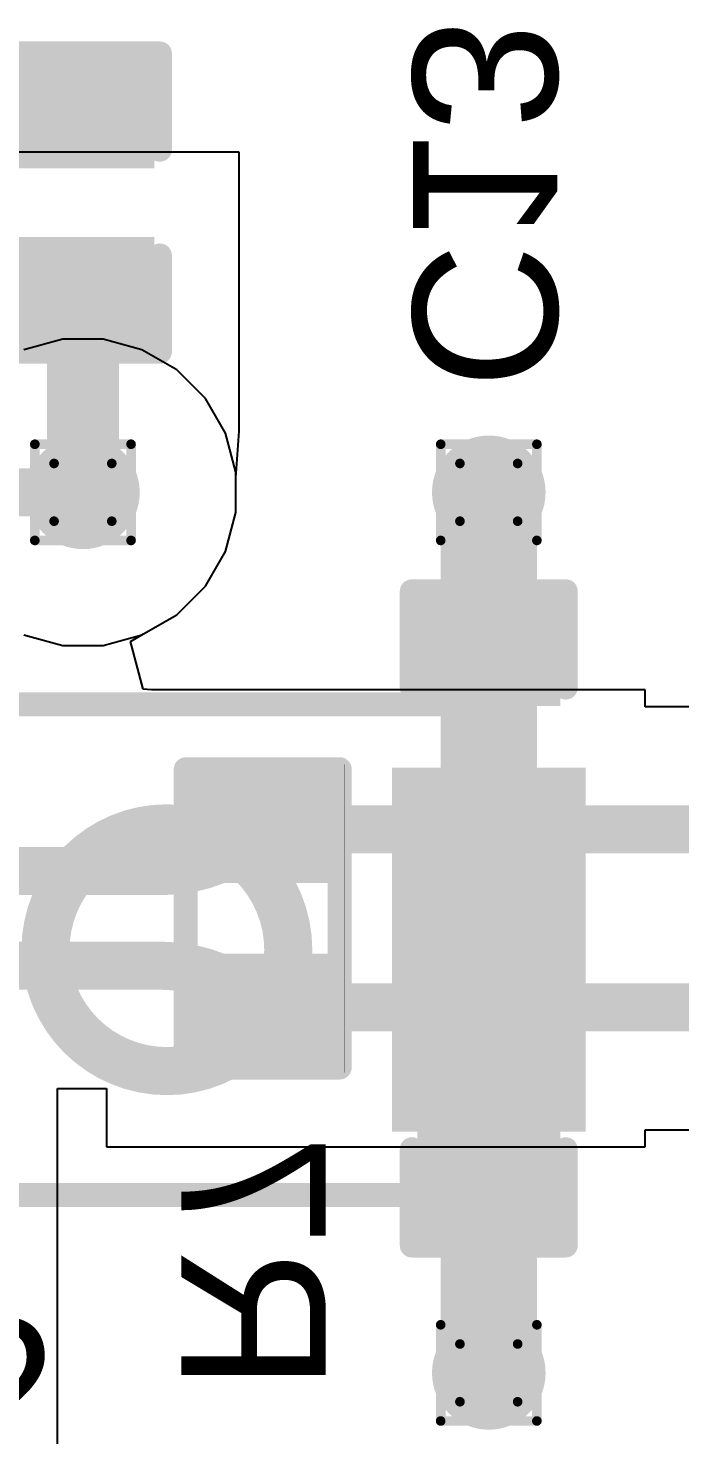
# Model space of a CAD drawing. Header units: inches. Extents: x 0 to 386, y 0 to 148.
# Drawn here: x 125.7 to 129.14, y 57.53 to 64.96 of the extents above; entities that cross this region are included whole.
import ezdxf

# ---------------------------------------------------------------- set-up
doc = ezdxf.new("R2010")
doc.units = ezdxf.units.IN
for name, color, linetype in [('Bottom Layer', 5, 'Continuous'), ('Bottom Overlay', 54, 'Continuous'), ('Bottom Paste', 16, 'Continuous'), ('Bottom Solder', 6, 'Continuous'), ('Drill Drawing', 1, 'Continuous'), ('Top Layer', 1, 'Continuous'), ('Top Overlay', 2, 'Continuous'), ('Top Paste', 8, 'Continuous'), ('Top Solder', 216, 'Continuous'), ('Via Holes', 16, 'Continuous')]:
    doc.layers.add(name, color=color, linetype=linetype)
doc.styles.add('Arial', font='', dxfattribs={"height": 0.2})
doc.styles.get('Arial').set_extended_font_data('Arial')

# ---------------------------------------------------------------- blocks, each defined once
blk = doc.blocks.new('B3U_1000P_41')
at = {"layer": 'Top Layer'}
for points in [[(-2.11, 0.86), (-1.29, 0.86), (-1.29, -0.86), (-2.11, -0.86)], [(1.29, 0.86), (2.11, 0.86), (2.11, -0.86), (1.29, -0.86)]]:
    blk.add_hatch(color=1, dxfattribs=at).paths.add_polyline_path(points)
at = {"layer": 'Top Paste'}
for points in [[(-2.11, 0.86), (-1.29, 0.86), (-1.29, -0.86), (-2.11, -0.86)], [(1.29, 0.86), (2.11, 0.86), (2.11, -0.86), (1.29, -0.86)]]:
    blk.add_hatch(color=8, dxfattribs=at).paths.add_polyline_path(points)
at = {"layer": 'Top Solder'}
for points in [[(-2.2116, 0.9616), (-1.1884, 0.9616), (-1.1884, -0.9616), (-2.2116, -0.9616)], [(1.1884, 0.9616), (2.2116, 0.9616), (2.2116, -0.9616), (1.1884, -0.9616)]]:
    blk.add_hatch(color=216, dxfattribs=at).paths.add_polyline_path(points)
at = {"layer": 'Top Overlay', "const_width": 0.127}
for points in [[(-1.5748, 1.016), (-1.5748, 1.2954)], [(-1.5748, 1.2954), (1.5748, 1.2954)], [(1.5748, 1.016), (1.5748, 1.2954)], [(-1.5748, -1.2954), (-1.5748, -1.016)], [(1.5748, -1.016), (1.5748, -1.2954)], [(-1.5748, -1.2954), (1.5748, -1.2954)]]:
    blk.add_lwpolyline(points, dxfattribs=at)
at = {"layer": 'Top Overlay'}
for points, const_width in [([(-1.6065, 1.2954, 1), (-1.5431, 1.2954, 1)], 0.0635), ([(-1.6065, 1.2954, 1), (-1.5431, 1.2954, 1)], 0.0635), ([(1.5431, 1.2954, 1), (1.6066, 1.2954, 1)], 0.0635), ([(1.5431, 1.2954, 1), (1.6066, 1.2954, 1)], 0.0635), ([(-1.6065, 1.016, 1), (-1.5431, 1.016, 1)], 0.0635), ([(1.5431, 1.016, 1), (1.6066, 1.016, 1)], 0.0635), ([(0.6411, 0, 1), (-0.6411, 0, 1)], 0.254), ([(-0.7046, 0, 1), (-0.5776, 0, 1)], 0.127), ([(0.5776, 0, 1), (0.7046, 0, 1)], 0.127), ([(-1.6065, -1.016, 1), (-1.5431, -1.016, 1)], 0.0635), ([(1.5431, -1.016, 1), (1.6066, -1.016, 1)], 0.0635), ([(-1.6065, -1.2954, 1), (-1.5431, -1.2954, 1)], 0.0635), ([(-1.6065, -1.2954, 1), (-1.5431, -1.2954, 1)], 0.0635), ([(1.5431, -1.2954, 1), (1.6066, -1.2954, 1)], 0.0635), ([(1.5431, -1.2954, 1), (1.6066, -1.2954, 1)], 0.0635)]:
    blk.add_lwpolyline(points, format="xyb", close=True, dxfattribs=dict(at, const_width=const_width))
blk = doc.blocks.new('R___0402_B_66')
at = {"layer": 'Bottom Layer'}
for points in [[(-0.2413, 0.3175), (-0.2413, -0.3175), (-0.6985, -0.3175), (-0.6985, 0.3175)], [(0.6985, 0.3175), (0.6985, -0.3175), (0.2413, -0.3175), (0.2413, 0.3175)]]:
    blk.add_hatch(color=5, dxfattribs=at).paths.add_polyline_path(points)
at = {"layer": 'Bottom Paste'}
for points in [[(-0.2413, 0.3175), (-0.2413, -0.3175), (-0.6985, -0.3175), (-0.6985, 0.3175)], [(0.6985, 0.3175), (0.6985, -0.3175), (0.2413, -0.3175), (0.2413, 0.3175)]]:
    blk.add_hatch(color=16, dxfattribs=at).paths.add_polyline_path(points)
at = {"layer": 'Bottom Solder'}
for points in [[(-0.1863, 0.3725), (-0.1863, -0.3725), (-0.7535, -0.3725), (-0.7535, 0.3725)], [(0.7535, 0.3725), (0.7535, -0.3725), (0.1863, -0.3725), (0.1863, 0.3725)]]:
    blk.add_hatch(color=6, dxfattribs=at).paths.add_polyline_path(points)
at = {"layer": 'Bottom Overlay'}
for points, const_width in [([(0.7874, 0.4064), (-0.7874, 0.4064)], 0.127), ([(-0.7874, -0.4064), (-0.7874, 0.4064)], 0.127), ([(0.7874, -0.4064), (0.7874, 0.4064)], 0.127), ([(0.8128, 0.4318), (-0.8128, 0.4318)], 0.00323), ([(0.7874, -0.4064), (-0.7874, -0.4064)], 0.127)]:
    blk.add_lwpolyline(points, dxfattribs=dict(at, const_width=const_width))
for points, const_width in [([(-0.8191, 0.4064, 1), (-0.7556, 0.4064, 1)], 0.0635), ([(-0.8191, 0.4064, 1), (-0.7556, 0.4064, 1)], 0.0635), ([(0.7556, 0.4064, 1), (0.8191, 0.4064, 1)], 0.0635), ([(0.7556, 0.4064, 1), (0.8191, 0.4064, 1)], 0.0635), ([(-0.8136, 0.4318, 1), (-0.812, 0.4318, 1)], 0.00161), ([(0.812, 0.4318, 1), (0.8136, 0.4318, 1)], 0.00161), ([(-0.8191, -0.4064, 1), (-0.7556, -0.4064, 1)], 0.0635), ([(-0.8191, -0.4064, 1), (-0.7556, -0.4064, 1)], 0.0635), ([(0.7556, -0.4064, 1), (0.8191, -0.4064, 1)], 0.0635), ([(0.7556, -0.4064, 1), (0.8191, -0.4064, 1)], 0.0635)]:
    blk.add_lwpolyline(points, format="xyb", close=True, dxfattribs=dict(at, const_width=const_width))
blk = doc.blocks.new('C___0402_B_111')
at = {"layer": 'Bottom Layer'}
for points in [[(-0.2413, 0.3175), (-0.2413, -0.3175), (-0.6985, -0.3175), (-0.6985, 0.3175)], [(0.6985, 0.3175), (0.6985, -0.3175), (0.2413, -0.3175), (0.2413, 0.3175)]]:
    blk.add_hatch(color=5, dxfattribs=at).paths.add_polyline_path(points)
at = {"layer": 'Bottom Paste'}
for points in [[(-0.2413, 0.3175), (-0.2413, -0.3175), (-0.6985, -0.3175), (-0.6985, 0.3175)], [(0.6985, 0.3175), (0.6985, -0.3175), (0.2413, -0.3175), (0.2413, 0.3175)]]:
    blk.add_hatch(color=16, dxfattribs=at).paths.add_polyline_path(points)
at = {"layer": 'Bottom Solder'}
for points in [[(-0.1813, 0.3775), (-0.1813, -0.3775), (-0.7585, -0.3775), (-0.7585, 0.3775)], [(0.7585, 0.3775), (0.7585, -0.3775), (0.1813, -0.3775), (0.1813, 0.3775)]]:
    blk.add_hatch(color=6, dxfattribs=at).paths.add_polyline_path(points)
at = {"layer": 'Bottom Overlay', "const_width": 0.127}
for points in [[(-0.7874, 0.4064), (-0.7874, -0.4064)], [(-0.7874, 0.4064), (-0.2794, 0.4064)], [(0.2794, 0.4064), (0.7874, 0.4064)], [(0.7874, 0.4064), (0.7874, -0.4064)], [(-0.7874, -0.4064), (-0.2794, -0.4064)], [(0.2794, -0.4064), (0.7874, -0.4064)]]:
    blk.add_lwpolyline(points, dxfattribs=at)
at = {"layer": 'Bottom Overlay', "const_width": 0.0635}
for points in [[(-0.8191, 0.4064, 1), (-0.7556, 0.4064, 1)], [(-0.8191, 0.4064, 1), (-0.7556, 0.4064, 1)], [(-0.3111, 0.4064, 1), (-0.2477, 0.4064, 1)], [(0.2477, 0.4064, 1), (0.3111, 0.4064, 1)], [(0.7556, 0.4064, 1), (0.8191, 0.4064, 1)], [(0.7556, 0.4064, 1), (0.8191, 0.4064, 1)], [(-0.8191, -0.4064, 1), (-0.7556, -0.4064, 1)], [(-0.8191, -0.4064, 1), (-0.7556, -0.4064, 1)], [(-0.3111, -0.4064, 1), (-0.2477, -0.4064, 1)], [(0.2477, -0.4064, 1), (0.3111, -0.4064, 1)], [(0.7556, -0.4064, 1), (0.8191, -0.4064, 1)], [(0.7556, -0.4064, 1), (0.8191, -0.4064, 1)]]:
    blk.add_lwpolyline(points, format="xyb", close=True, dxfattribs=at)
blk = doc.blocks.new('C___0402_B_113')
at = {"layer": 'Bottom Layer'}
for points in [[(-0.2413, 0.3175), (-0.2413, -0.3175), (-0.6985, -0.3175), (-0.6985, 0.3175)], [(0.6985, 0.3175), (0.6985, -0.3175), (0.2413, -0.3175), (0.2413, 0.3175)]]:
    blk.add_hatch(color=5, dxfattribs=at).paths.add_polyline_path(points)
at = {"layer": 'Bottom Paste'}
for points in [[(-0.2413, 0.3175), (-0.2413, -0.3175), (-0.6985, -0.3175), (-0.6985, 0.3175)], [(0.6985, 0.3175), (0.6985, -0.3175), (0.2413, -0.3175), (0.2413, 0.3175)]]:
    blk.add_hatch(color=16, dxfattribs=at).paths.add_polyline_path(points)
at = {"layer": 'Bottom Solder'}
for points in [[(-0.1813, 0.3775), (-0.1813, -0.3775), (-0.7585, -0.3775), (-0.7585, 0.3775)], [(0.7585, 0.3775), (0.7585, -0.3775), (0.1813, -0.3775), (0.1813, 0.3775)]]:
    blk.add_hatch(color=6, dxfattribs=at).paths.add_polyline_path(points)
at = {"layer": 'Bottom Overlay', "const_width": 0.127}
for points in [[(-0.7874, -0.4064), (-0.7874, 0.4064)], [(-0.2794, 0.4064), (-0.7874, 0.4064)], [(0.7874, 0.4064), (0.2794, 0.4064)], [(0.7874, -0.4064), (0.7874, 0.4064)], [(-0.2794, -0.4064), (-0.7874, -0.4064)], [(0.7874, -0.4064), (0.2794, -0.4064)]]:
    blk.add_lwpolyline(points, dxfattribs=at)
at = {"layer": 'Bottom Overlay', "const_width": 0.0635}
for points in [[(-0.8191, 0.4064, 1), (-0.7556, 0.4064, 1)], [(-0.8191, 0.4064, 1), (-0.7556, 0.4064, 1)], [(-0.3111, 0.4064, 1), (-0.2477, 0.4064, 1)], [(0.2477, 0.4064, 1), (0.3111, 0.4064, 1)], [(0.7556, 0.4064, 1), (0.8191, 0.4064, 1)], [(0.7556, 0.4064, 1), (0.8191, 0.4064, 1)], [(-0.8191, -0.4064, 1), (-0.7556, -0.4064, 1)], [(-0.8191, -0.4064, 1), (-0.7556, -0.4064, 1)], [(-0.3111, -0.4064, 1), (-0.2477, -0.4064, 1)], [(0.2477, -0.4064, 1), (0.3111, -0.4064, 1)], [(0.7556, -0.4064, 1), (0.8191, -0.4064, 1)], [(0.7556, -0.4064, 1), (0.8191, -0.4064, 1)]]:
    blk.add_lwpolyline(points, format="xyb", close=True, dxfattribs=at)
blk = doc.blocks.new('____0402_114')
at = {"layer": 'Top Layer'}
for points in [[(-0.6985, -0.3175), (-0.6985, 0.3175), (-0.2413, 0.3175), (-0.2413, -0.3175)], [(0.2413, -0.3175), (0.2413, 0.3175), (0.6985, 0.3175), (0.6985, -0.3175)]]:
    blk.add_hatch(color=1, dxfattribs=at).paths.add_polyline_path(points)
at = {"layer": 'Top Paste'}
for points in [[(-0.6985, -0.3175), (-0.6985, 0.3175), (-0.2413, 0.3175), (-0.2413, -0.3175)], [(0.2413, -0.3175), (0.2413, 0.3175), (0.6985, 0.3175), (0.6985, -0.3175)]]:
    blk.add_hatch(color=8, dxfattribs=at).paths.add_polyline_path(points)
at = {"layer": 'Top Solder'}
for points in [[(-0.7585, -0.3775), (-0.7585, 0.3775), (-0.1813, 0.3775), (-0.1813, -0.3775)], [(0.1813, -0.3775), (0.1813, 0.3775), (0.7585, 0.3775), (0.7585, -0.3775)]]:
    blk.add_hatch(color=216, dxfattribs=at).paths.add_polyline_path(points)
at = {"layer": 'Top Overlay', "const_width": 0.127}
for points in [[(-0.7874, 0.4064), (-0.2794, 0.4064)], [(-0.7874, 0.4064), (-0.7874, -0.4064)], [(0.2794, 0.4064), (0.7874, 0.4064)], [(0.7874, 0.4064), (0.7874, -0.4064)], [(-0.7874, -0.4064), (-0.2794, -0.4064)], [(0.7874, -0.4064), (0.2794, -0.4064)]]:
    blk.add_lwpolyline(points, dxfattribs=at)
at = {"layer": 'Top Overlay', "const_width": 0.0635}
for points in [[(-0.8191, 0.4064, 1), (-0.7556, 0.4064, 1)], [(-0.8191, 0.4064, 1), (-0.7556, 0.4064, 1)], [(-0.3111, 0.4064, 1), (-0.2477, 0.4064, 1)], [(0.2477, 0.4064, 1), (0.3112, 0.4064, 1)], [(0.7556, 0.4064, 1), (0.8191, 0.4064, 1)], [(0.7556, 0.4064, 1), (0.8191, 0.4064, 1)], [(-0.8191, -0.4064, 1), (-0.7556, -0.4064, 1)], [(-0.8191, -0.4064, 1), (-0.7556, -0.4064, 1)], [(-0.3111, -0.4064, 1), (-0.2477, -0.4064, 1)], [(0.2477, -0.4064, 1), (0.3112, -0.4064, 1)], [(0.7556, -0.4064, 1), (0.8191, -0.4064, 1)], [(0.7556, -0.4064, 1), (0.8191, -0.4064, 1)]]:
    blk.add_lwpolyline(points, format="xyb", close=True, dxfattribs=at)

msp = doc.modelspace()

# ---------------------------------------------------------------- hatches: boundary and pattern name
at = {"layer": 'Bottom Layer'}
h = msp.add_hatch(color=5, dxfattribs=at)
edge = h.paths.add_edge_path()
edge.add_arc((125.9923, 62.512), 0.3, 0, 360)
h = msp.add_hatch(color=5, dxfattribs=at)
edge = h.paths.add_edge_path()
edge.add_arc((128.1356, 62.512), 0.3, 0, 360)
h = msp.add_hatch(color=5, dxfattribs=at)
edge = h.paths.add_edge_path()
edge.add_arc((128.1356, 57.862), 0.3, 0, 360)
at = {"layer": 'Top Layer'}
h = msp.add_hatch(color=1, dxfattribs=at)
edge = h.paths.add_edge_path()
edge.add_arc((125.9923, 62.512), 0.3, 0, 360)
h = msp.add_hatch(color=1, dxfattribs=at)
edge = h.paths.add_edge_path()
edge.add_arc((128.1356, 62.512), 0.3, 0, 360)
h = msp.add_hatch(color=1, dxfattribs=at)
edge = h.paths.add_edge_path()
edge.add_arc((128.1356, 57.862), 0.3, 0, 360)
at = {"layer": 'Via Holes'}
h = msp.add_hatch(color=7, dxfattribs=at)
edge = h.paths.add_edge_path()
edge.add_arc((125.9923, 62.512), 0.15, 0, 360)
h = msp.add_hatch(color=7, dxfattribs=at)
edge = h.paths.add_edge_path()
edge.add_arc((128.1356, 62.512), 0.15, 0, 360)
h = msp.add_hatch(color=7, dxfattribs=at)
edge = h.paths.add_edge_path()
edge.add_arc((128.1356, 57.862), 0.15, 0, 360)

# ---------------------------------------------------------------- linework, layer by layer
at = {"layer": 'Bottom Layer'}
for p, q in [((125.886, 63.32), (125.6805, 63.2649)), ((126.0987, 63.32), (125.886, 63.32)), ((126.3042, 63.2649), (126.0987, 63.32)), ((126.4885, 63.1586), (126.3042, 63.2649)), ((126.6389, 63.0081), (126.4885, 63.1586)), ((126.7453, 62.8239), (126.6389, 63.0081)), ((126.8003, 62.6184), (126.7453, 62.8239)), ((126.8003, 62.4056), (126.8003, 62.6184)), ((126.7453, 62.2001), (126.8003, 62.4056)), ((126.6389, 62.0159), (126.7453, 62.2001)), ((126.4885, 61.8654), (126.6389, 62.0159)), ((126.3129, 61.7641), (126.4885, 61.8654)), ((126.2435, 61.7235), (126.3042, 61.7591)), ((126.3042, 61.7591), (126.3129, 61.7641)), ((126.3102, 61.4727), (126.2435, 61.7235)), ((126.3551, 61.4685), (126.3102, 61.4727)), ((126.3689, 61.4685), (126.3551, 61.4685)), ((128.9611, 61.4685), (126.3689, 61.4685)), ((128.9611, 61.3793), (128.9611, 61.4685)), ((131.3526, 61.3793), (128.9611, 61.3793)), ((125.858, 58.354), (125.858, 59.3646)), ((125.858, 59.3646), (126.1163, 59.3646)), ((126.1163, 59.3646), (126.1163, 59.0555)), ((128.9611, 59.0555), (128.9611, 59.1447)), ((128.9611, 59.1447), (130.2847, 59.1447)), ((126.1163, 59.0555), (128.9611, 59.0555)), ((125.858, 57.354), (125.858, 58.354))]:
    msp.add_line(p, q, dxfattribs=at)
at = {"layer": 'Bottom Layer', "const_width": 0.254}
for points in [[(124.75, 62.512), (125.9923, 62.512)], [(128.1356, 61.6717), (128.1356, 62.512)], [(126.9418, 60.7319), (128.1356, 60.7319)], [(128.1356, 60.7319), (131.5444, 60.7319)], [(124.75, 60.512), (126.4109, 60.512)], [(124.75, 60.012), (126.4109, 60.012)], [(126.9418, 59.7921), (128.1356, 59.7921)], [(128.1356, 59.7921), (131.5062, 59.7921)], [(128.1356, 57.862), (128.1356, 58.8523)]]:
    msp.add_lwpolyline(points, dxfattribs=at)
at = {"layer": 'Bottom Layer', "const_width": 0.127}
for points in [[(125.9288, 62.512, 1), (126.0558, 62.512, 1)], [(128.0721, 62.512, 1), (128.1991, 62.512, 1)], [(128.0721, 61.6717, 1), (128.1991, 61.6717, 1)], [(126.8783, 60.7319, 1), (127.0053, 60.7319, 1)], [(126.8783, 60.7319, 1), (127.0053, 60.7319, 1)], [(128.0721, 60.7319, 1), (128.1991, 60.7319, 1)], [(128.0721, 60.7319, 1), (128.1991, 60.7319, 1)], [(126.3474, 60.512, 1), (126.4744, 60.512, 1)], [(126.3474, 60.512, 1), (126.4744, 60.512, 1)], [(126.3474, 60.012, 1), (126.4744, 60.012, 1)], [(126.3474, 60.012, 1), (126.4744, 60.012, 1)], [(126.8783, 59.7921, 1), (127.0053, 59.7921, 1)], [(126.8783, 59.7921, 1), (127.0053, 59.7921, 1)], [(128.0721, 59.7921, 1), (128.1991, 59.7921, 1)], [(128.0721, 59.7921, 1), (128.1991, 59.7921, 1)], [(128.0721, 58.8523, 1), (128.1991, 58.8523, 1)], [(128.0721, 57.862, 1), (128.1991, 57.862, 1)]]:
    msp.add_lwpolyline(points, format="xyb", close=True, dxfattribs=at)
at = {"layer": 'Bottom Layer', "const_width": 0.254}
for points in [[(126.9418, 60.7319, -0.198912), (126.4109, 60.512)], [(126.4109, 60.012, -0.198912), (126.9418, 59.7921)]]:
    msp.add_lwpolyline(points, format="xyb", dxfattribs=at)
at = {"layer": 'Drill Drawing', "const_width": 0.0508}
for points in [[(125.7383, 62.766), (126.2463, 62.766)], [(125.7383, 62.258), (125.7383, 62.766)], [(126.2463, 62.258), (126.2463, 62.766)], [(127.8816, 62.766), (128.3896, 62.766)], [(127.8816, 62.258), (127.8816, 62.766)], [(128.3896, 62.258), (128.3896, 62.766)], [(125.8399, 62.6644), (126.1447, 62.6644)], [(125.8399, 62.3596), (125.8399, 62.6644)], [(126.1447, 62.3596), (126.1447, 62.6644)], [(127.9832, 62.6644), (128.288, 62.6644)], [(127.9832, 62.3596), (127.9832, 62.6644)], [(128.288, 62.3596), (128.288, 62.6644)], [(125.8399, 62.3596), (126.1447, 62.3596)], [(127.9832, 62.3596), (128.288, 62.3596)], [(125.7383, 62.258), (126.2463, 62.258)], [(127.8816, 62.258), (128.3896, 62.258)], [(127.8816, 58.116), (128.3896, 58.116)], [(127.8816, 57.608), (127.8816, 58.116)], [(128.3896, 57.608), (128.3896, 58.116)], [(127.9832, 58.0144), (128.288, 58.0144)], [(127.9832, 57.7096), (127.9832, 58.0144)], [(128.288, 57.7096), (128.288, 58.0144)], [(127.9832, 57.7096), (128.288, 57.7096)], [(127.8816, 57.608), (128.3896, 57.608)]]:
    msp.add_lwpolyline(points, dxfattribs=at)
at = {"layer": 'Drill Drawing', "const_width": 0.0254}
for points in [[(125.7256, 62.766, 1), (125.751, 62.766, 1)], [(125.7256, 62.766, 1), (125.751, 62.766, 1)], [(126.2336, 62.766, 1), (126.259, 62.766, 1)], [(126.2336, 62.766, 1), (126.259, 62.766, 1)], [(127.8689, 62.766, 1), (127.8943, 62.766, 1)], [(127.8689, 62.766, 1), (127.8943, 62.766, 1)], [(128.3769, 62.766, 1), (128.4023, 62.766, 1)], [(128.3769, 62.766, 1), (128.4023, 62.766, 1)], [(125.8272, 62.6644, 1), (125.8526, 62.6644, 1)], [(125.8272, 62.6644, 1), (125.8526, 62.6644, 1)], [(126.132, 62.6644, 1), (126.1574, 62.6644, 1)], [(126.132, 62.6644, 1), (126.1574, 62.6644, 1)], [(127.9705, 62.6644, 1), (127.9959, 62.6644, 1)], [(127.9705, 62.6644, 1), (127.9959, 62.6644, 1)], [(128.2753, 62.6644, 1), (128.3007, 62.6644, 1)], [(128.2753, 62.6644, 1), (128.3007, 62.6644, 1)], [(125.8272, 62.3596, 1), (125.8526, 62.3596, 1)], [(125.8272, 62.3596, 1), (125.8526, 62.3596, 1)], [(126.132, 62.3596, 1), (126.1574, 62.3596, 1)], [(126.132, 62.3596, 1), (126.1574, 62.3596, 1)], [(127.9705, 62.3596, 1), (127.9959, 62.3596, 1)], [(127.9705, 62.3596, 1), (127.9959, 62.3596, 1)], [(128.2753, 62.3596, 1), (128.3007, 62.3596, 1)], [(128.2753, 62.3596, 1), (128.3007, 62.3596, 1)], [(125.7256, 62.258, 1), (125.751, 62.258, 1)], [(125.7256, 62.258, 1), (125.751, 62.258, 1)], [(126.2336, 62.258, 1), (126.259, 62.258, 1)], [(126.2336, 62.258, 1), (126.259, 62.258, 1)], [(127.8689, 62.258, 1), (127.8943, 62.258, 1)], [(127.8689, 62.258, 1), (127.8943, 62.258, 1)], [(128.3769, 62.258, 1), (128.4023, 62.258, 1)], [(128.3769, 62.258, 1), (128.4023, 62.258, 1)], [(127.8689, 58.116, 1), (127.8943, 58.116, 1)], [(127.8689, 58.116, 1), (127.8943, 58.116, 1)], [(128.3769, 58.116, 1), (128.4023, 58.116, 1)], [(128.3769, 58.116, 1), (128.4023, 58.116, 1)], [(127.9705, 58.0144, 1), (127.9959, 58.0144, 1)], [(127.9705, 58.0144, 1), (127.9959, 58.0144, 1)], [(128.2753, 58.0144, 1), (128.3007, 58.0144, 1)], [(128.2753, 58.0144, 1), (128.3007, 58.0144, 1)], [(127.9705, 57.7096, 1), (127.9959, 57.7096, 1)], [(127.9705, 57.7096, 1), (127.9959, 57.7096, 1)], [(128.2753, 57.7096, 1), (128.3007, 57.7096, 1)], [(128.2753, 57.7096, 1), (128.3007, 57.7096, 1)], [(127.8689, 57.608, 1), (127.8943, 57.608, 1)], [(127.8689, 57.608, 1), (127.8943, 57.608, 1)], [(128.3769, 57.608, 1), (128.4023, 57.608, 1)], [(128.3769, 57.608, 1), (128.4023, 57.608, 1)]]:
    msp.add_lwpolyline(points, format="xyb", close=True, dxfattribs=at)
at = {"layer": 'Top Layer'}
for p, q in [((126.8178, 64.3088), (125.1668, 64.3088)), ((126.8178, 62.8356), (126.8178, 64.3088)), ((126.8003, 62.5889), (126.8178, 62.8356)), ((126.8178, 62.8356), (126.8178, 62.8356)), ((126.8178, 62.8356), (126.8178, 62.8356)), ((126.8003, 62.4056), (126.8003, 62.5889)), ((126.7453, 62.2001), (126.8003, 62.4056)), ((126.6389, 62.0159), (126.7453, 62.2001)), ((126.4885, 61.8654), (126.6389, 62.0159)), ((126.3042, 61.7591), (126.4885, 61.8654)), ((125.6805, 61.7591), (125.886, 61.704)), ((126.0987, 61.704), (126.3042, 61.7591)), ((125.886, 61.704), (126.0987, 61.704))]:
    msp.add_line(p, q, dxfattribs=at)
for points, const_width in [([(125.9923, 62.512), (125.9923, 63.5722)], 0.381), ([(128.1356, 60.0966), (128.1356, 62.512)], 0.508), ([(124.3124, 62.512), (125.9923, 62.512)], 0.254), ([(128.1356, 57.862), (128.1356, 60.0966)], 0.508)]:
    msp.add_lwpolyline(points, dxfattribs=dict(at, const_width=const_width))
for points, const_width in [([(125.8971, 63.5722, 1), (126.0876, 63.5722, 1)], 0.1905), ([(125.8971, 62.512, 1), (126.0876, 62.512, 1)], 0.1905), ([(128.0086, 62.512, 1), (128.2626, 62.512, 1)], 0.254), ([(125.9288, 62.512, 1), (126.0558, 62.512, 1)], 0.127), ([(128.0086, 60.0966, 1), (128.2626, 60.0966, 1)], 0.254), ([(128.0086, 60.0966, 1), (128.2626, 60.0966, 1)], 0.254), ([(128.0086, 57.862, 1), (128.2626, 57.862, 1)], 0.254)]:
    msp.add_lwpolyline(points, format="xyb", close=True, dxfattribs=dict(at, const_width=const_width))

# ---------------------------------------------------------------- block references
for name, p, rotation in [('____0402_114', (125.9923, 64.0421), 90), ('C___0402_B_113', (128.1356, 61.2018), 270), ('R___0402_B_66', (126.9418, 60.262), 270), ('C___0402_B_111', (128.1356, 59.3222), 90)]:
    msp.add_blockref(name, p, dxfattribs=dict(rotation=rotation))
msp.add_blockref('B3U_1000P_41', (126.4356, 60.0966))

# ---------------------------------------------------------------- texts
at = {"layer": 'Bottom Overlay', "style": 'Arial', "text_generation_flag": 2}
for s, p in [('C13', (127.7349, 63.0575)), ('R7', (126.5127, 57.7627))]:
    msp.add_text(s, height=0.762, rotation=270, dxfattribs=at).set_placement(p)
at = {"layer": 'Top Overlay', "style": 'Arial'}
msp.add_text('FB2', height=0.762, dxfattribs=at).set_placement((123.9036, 57.3865))

doc.saveas('drawing.dxf')
